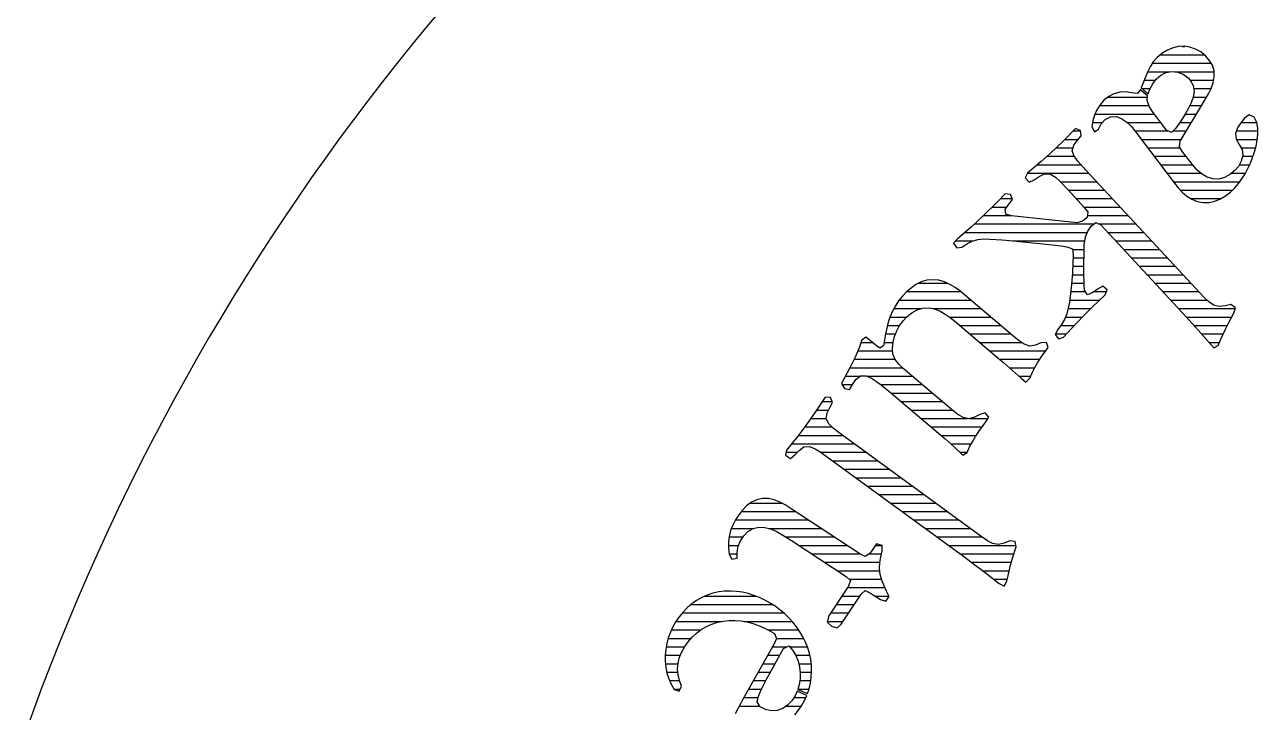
# Model space of a CAD drawing. Extents: x 0 to 93.7, y 0 to 54.9.
# Drawn here: x 36.22 to 50.83, y 36.03 to 44.16 of the extents above; entities that cross this region are included whole.
import ezdxf

# ---------------------------------------------------------------- set-up
doc = ezdxf.new("R2010")
doc.units = 0
doc.layers.add('20', color=53, linetype='CONTINUOUS')
doc.layers.add('21', color=4, linetype='CONTINUOUS')

msp = doc.modelspace()

# ---------------------------------------------------------------- linework, layer by layer
at = {"layer": '20'}
msp.add_arc((62.0718, 26.5935), 27.4295, 10.0802, 160.47, dxfattribs=at)
at = {"layer": '21'}
for p, q in [((49.7361, 43.8513), (49.6763, 43.8139)), ((49.8006, 43.8799), (49.7361, 43.8513)), ((49.8688, 43.8973), (49.8006, 43.8799)), ((49.9392, 43.9013), (49.8688, 43.8973)), ((49.9167, 43.9), (49.9478, 43.9)), ((50.0089, 43.8911), (49.9392, 43.9013)), ((50.0757, 43.8686), (50.0089, 43.8911)), ((50.1374, 43.8345), (50.0757, 43.8686)), ((50.1921, 43.7901), (50.1374, 43.8345)), ((49.5753, 43.7163), (49.5378, 43.6566)), ((49.5651, 43.7), (50.2604, 43.7)), ((49.6217, 43.7694), (49.5753, 43.7163)), ((49.6763, 43.8139), (49.6217, 43.7694)), ((49.6592, 43.8), (50.1798, 43.8)), ((50.2383, 43.7369), (50.1921, 43.7901)), ((50.2745, 43.6765), (50.2383, 43.7369)), ((49.507, 43.5932), (49.4794, 43.5282)), ((49.5378, 43.6566), (49.507, 43.5932)), ((49.5103, 43.6), (49.7726, 43.6)), ((49.6101, 43.5136), (49.6637, 43.5593)), ((49.6637, 43.5593), (49.7265, 43.591)), ((49.7265, 43.591), (49.7955, 43.6045)), ((49.7955, 43.6045), (49.8654, 43.5968)), ((49.8361, 43.6), (50.2952, 43.6)), ((49.8654, 43.5968), (49.9305, 43.57)), ((49.9305, 43.57), (49.987, 43.5281)), ((50.295, 43.6092), (50.2745, 43.6765)), ((50.2824, 43.4698), (50.2964, 43.5388)), ((50.2964, 43.5388), (50.295, 43.6092)), ((49.4794, 43.5282), (49.4328, 43.4083)), ((49.4328, 43.4083), (49.514, 43.3407)), ((49.4428, 43.4), (49.5377, 43.4)), ((49.4684, 43.5), (49.6001, 43.5)), ((49.514, 43.3407), (49.5349, 43.3948)), ((49.5349, 43.3948), (49.5684, 43.4568)), ((49.5684, 43.4568), (49.6101, 43.5136)), ((49.987, 43.5281), (50.0121, 43.4992)), ((50.0114, 43.5), (50.2885, 43.5)), ((50.0121, 43.4992), (50.0459, 43.4376)), ((50.0459, 43.4376), (50.0577, 43.3684)), ((50.0523, 43.4), (50.2566, 43.4)), ((50.228, 43.3398), (50.2583, 43.4035)), ((50.2583, 43.4035), (50.2824, 43.4698)), ((48.992, 43.2627), (48.9449, 43.2104)), ((49.0477, 43.306), (48.992, 43.2627)), ((49.04, 43.3), (49.5065, 43.3)), ((49.1103, 43.3382), (49.0477, 43.306)), ((49.1782, 43.357), (49.1103, 43.3382)), ((49.2485, 43.3608), (49.1782, 43.357)), ((49.318, 43.3492), (49.2485, 43.3608)), ((49.3874, 43.3421), (49.318, 43.3492)), ((49.4208, 43.3867), (49.3874, 43.3421)), ((49.5082, 43.3166), (49.4208, 43.3867)), ((49.5022, 43.2593), (49.5082, 43.3166)), ((49.5247, 43.1929), (49.5022, 43.2593)), ((50.0477, 43.2987), (50.0239, 43.2324)), ((50.0577, 43.3684), (50.0477, 43.2987)), ((50.0479, 43.3), (50.206, 43.3)), ((50.1485, 43.2032), (50.1938, 43.2781)), ((50.1938, 43.2781), (50.228, 43.3398)), ((48.907, 43.1509), (48.8783, 43.0865)), ((48.8843, 43.1), (49.5888, 43.1)), ((48.9449, 43.2104), (48.907, 43.1509)), ((48.9383, 43.2), (49.5223, 43.2)), ((49.5634, 43.134), (49.5247, 43.1929)), ((49.7326, 42.9081), (49.5634, 43.134)), ((49.8922, 42.781), (50.1485, 43.2032)), ((49.958, 43.1077), (49.921, 43.0476)), ((49.9532, 43.1), (50.0859, 43.1)), ((49.9929, 43.169), (49.958, 43.1077)), ((50.0239, 43.2324), (49.9929, 43.169)), ((50.008, 43.2), (50.1466, 43.2)), ((48.8588, 43.0188), (48.8496, 42.9489)), ((48.8563, 43), (48.9712, 43)), ((48.8783, 43.0865), (48.8588, 43.0188)), ((48.9271, 42.9224), (48.9575, 42.9856)), ((48.9575, 42.9856), (49.006, 43.0365)), ((49.006, 43.0365), (49.0684, 43.0683)), ((49.0684, 43.0683), (49.1383, 43.0704)), ((49.1383, 43.0704), (49.204, 43.0452)), ((49.204, 43.0452), (49.2615, 43.0046)), ((49.2615, 43.0046), (49.3125, 42.9558)), ((49.2664, 43), (49.6638, 43)), ((49.3125, 42.9558), (49.3585, 42.9023)), ((49.8823, 42.9886), (49.8404, 42.9318)), ((49.921, 43.0476), (49.8823, 42.9886)), ((49.8898, 43), (50.0252, 43)), ((50.6097, 42.9955), (50.5731, 42.9352)), ((50.6542, 43.0502), (50.6097, 42.9955)), ((50.6134, 43), (50.8007, 43)), ((50.7101, 43.0917), (50.6542, 43.0502)), ((50.7701, 43.0639), (50.7101, 43.0917)), ((50.8006, 43.0007), (50.7701, 43.0639)), ((50.8128, 42.9313), (50.8006, 43.0007)), ((48.6547, 42.9302), (48.5071, 42.7786)), ((48.6253, 42.9), (48.7165, 42.9)), ((48.7159, 42.9063), (48.6547, 42.9302)), ((48.677, 42.7896), (48.7218, 42.8441)), ((48.7218, 42.8441), (48.7159, 42.9063)), ((48.8496, 42.9489), (48.8796, 42.8911)), ((48.8749, 42.9), (48.8931, 42.9)), ((48.8796, 42.8911), (48.9271, 42.9224)), ((49.3585, 42.9023), (49.8249, 42.2819)), ((49.3602, 42.9), (49.7507, 42.9)), ((49.791, 42.882), (49.7326, 42.9081)), ((49.8404, 42.9318), (49.791, 42.882)), ((49.8089, 42.9), (49.9645, 42.9)), ((50.5731, 42.9352), (50.5475, 42.8696)), ((50.5475, 42.8696), (50.5557, 42.8012)), ((50.5593, 42.9), (50.8129, 42.9)), ((50.8056, 42.7906), (50.8132, 42.8608)), ((50.8132, 42.8608), (50.8128, 42.9313)), ((48.5071, 42.7786), (48.3541, 42.6322)), ((48.425, 42.7), (48.6258, 42.7)), ((48.5279, 42.8), (48.6856, 42.8)), ((48.616, 42.666), (48.6353, 42.7327)), ((48.6399, 42.6003), (48.616, 42.666)), ((48.6353, 42.7327), (48.677, 42.7896)), ((49.4354, 42.8), (49.9037, 42.8)), ((49.5106, 42.7), (49.8924, 42.7)), ((49.8844, 42.7129), (49.8922, 42.781)), ((49.9213, 42.6532), (49.8844, 42.7129)), ((50.5557, 42.8012), (50.5924, 42.7411)), ((50.5564, 42.8), (50.8066, 42.8)), ((50.5924, 42.7411), (50.6266, 42.6797)), ((50.6153, 42.7), (50.7862, 42.7)), ((50.6266, 42.6797), (50.634, 42.6101)), ((50.7736, 42.6533), (50.792, 42.7214)), ((50.792, 42.7214), (50.8056, 42.7906)), ((48.2495, 42.5375), (48.0884, 42.4001)), ((48.3541, 42.6322), (48.2495, 42.5375)), ((48.3186, 42.6), (48.6401, 42.6)), ((48.6815, 42.5434), (48.6399, 42.6003)), ((48.7752, 42.4379), (48.6815, 42.5434)), ((49.5857, 42.6), (49.9624, 42.6)), ((50.0508, 42.4858), (49.9213, 42.6532)), ((50.6164, 42.542), (50.5819, 42.4806)), ((50.634, 42.6101), (50.6164, 42.542)), ((50.6314, 42.6), (50.7557, 42.6)), ((50.6953, 42.4569), (50.725, 42.5209)), ((50.725, 42.5209), (50.7512, 42.5864)), ((50.7512, 42.5864), (50.7736, 42.6533)), ((48.0884, 42.4001), (48.0601, 42.3444)), ((48.0884, 42.4), (48.8104, 42.4)), ((48.2055, 42.5), (48.72, 42.5)), ((48.2253, 42.3632), (48.288, 42.3948)), ((48.288, 42.3948), (48.357, 42.3906)), ((48.357, 42.3906), (48.4162, 42.3526)), ((48.832, 42.3768), (48.7752, 42.4379)), ((50.1302, 40.9823), (48.832, 42.3768)), ((49.6609, 42.5), (50.0399, 42.5)), ((49.7361, 42.4), (50.138, 42.4)), ((50.0982, 42.4335), (50.0508, 42.4858)), ((50.1521, 42.3882), (50.0982, 42.4335)), ((50.2131, 42.353), (50.1521, 42.3882)), ((50.4808, 42.3833), (50.4188, 42.3498)), ((50.5358, 42.4273), (50.4808, 42.3833)), ((50.5016, 42.4), (50.6648, 42.4)), ((50.5819, 42.4806), (50.5358, 42.4273)), ((50.5928, 42.5), (50.7153, 42.5)), ((50.6249, 42.3347), (50.6619, 42.3947)), ((50.6619, 42.3947), (50.6953, 42.4569)), ((48.0601, 42.3444), (48.1072, 42.2943)), ((48.1018, 42.3), (48.1194, 42.3)), ((48.1072, 42.2943), (48.1676, 42.3225)), ((48.1676, 42.3225), (48.2253, 42.3632)), ((48.4162, 42.3526), (48.4683, 42.3051)), ((48.4683, 42.3051), (48.5661, 42.2033)), ((48.4731, 42.3), (48.9035, 42.3)), ((49.8113, 42.3), (50.6001, 42.3)), ((49.8249, 42.2819), (49.8689, 42.2267)), ((49.8689, 42.2267), (49.9175, 42.1757)), ((50.2805, 42.3327), (50.2131, 42.353)), ((50.3508, 42.3315), (50.2805, 42.3327)), ((50.4188, 42.3498), (50.3508, 42.3315)), ((50.4871, 42.1749), (50.5381, 42.2236)), ((50.5381, 42.2236), (50.5838, 42.2773)), ((50.5838, 42.2773), (50.6249, 42.3347)), ((47.8239, 42.1557), (47.7257, 42.0542)), ((47.77, 42.1), (47.9035, 42.1)), ((47.8224, 41.9757), (47.9079, 42.0879)), ((47.8857, 42.1483), (47.8239, 42.1557)), ((47.9079, 42.0879), (47.8857, 42.1483)), ((48.5661, 42.2033), (48.7584, 41.9967)), ((48.5692, 42.2), (48.9966, 42.2)), ((48.6623, 42.1), (49.0897, 42.1)), ((49.8943, 42.2), (50.5134, 42.2)), ((49.9175, 42.1757), (49.9715, 42.1303)), ((49.9715, 42.1303), (50.0312, 42.0928)), ((50.0197, 42.1), (50.375, 42.1)), ((50.0312, 42.0928), (50.0964, 42.0661)), ((50.3047, 42.0699), (50.3698, 42.0969)), ((50.3698, 42.0969), (50.4306, 42.1327)), ((50.4306, 42.1327), (50.4871, 42.1749)), ((47.7257, 42.0542), (47.5742, 41.9065)), ((47.6701, 42), (47.8409, 42)), ((47.8308, 41.9167), (47.8224, 41.9757)), ((48.7553, 42), (49.1828, 42)), ((48.7584, 41.9967), (48.8023, 41.9417)), ((48.8023, 41.9417), (48.7921, 41.8783)), ((50.0964, 42.0661), (50.1656, 42.0528)), ((50.1656, 42.0528), (50.236, 42.0544)), ((50.236, 42.0544), (50.3047, 42.0699)), ((47.5742, 41.9065), (47.4184, 41.7631)), ((47.4585, 41.8), (48.8743, 41.8)), ((47.5672, 41.9), (47.8891, 41.9)), ((47.8983, 41.8974), (47.8308, 41.9167)), ((48.5997, 41.8196), (47.8983, 41.8974)), ((48.67, 41.8151), (48.5997, 41.8196)), ((48.7373, 41.8344), (48.67, 41.8151)), ((48.7921, 41.8783), (48.7373, 41.8344)), ((48.7956, 41.9), (49.2759, 41.9)), ((48.8407, 41.7723), (48.8949, 41.817)), ((48.8949, 41.817), (48.9531, 41.7879)), ((48.9289, 41.8), (49.369, 41.8)), ((48.9531, 41.7879), (49.9628, 40.7032)), ((47.4184, 41.7631), (47.2578, 41.6252)), ((47.3449, 41.7), (48.7939, 41.7)), ((48.7556, 41.5502), (48.7746, 41.6494)), ((48.7746, 41.6494), (48.7997, 41.7152)), ((48.7997, 41.7152), (48.8407, 41.7723)), ((49.035, 41.7), (49.4621, 41.7)), ((47.2578, 41.6252), (47.2127, 41.575)), ((47.2127, 41.575), (47.249, 41.5171)), ((47.2351, 41.6), (47.445, 41.6)), ((47.249, 41.5171), (47.311, 41.5269)), ((47.311, 41.5269), (47.3703, 41.5652)), ((47.3703, 41.5652), (47.4335, 41.5964)), ((47.4335, 41.5964), (47.5008, 41.6173)), ((47.5008, 41.6173), (47.5709, 41.6229)), ((47.5709, 41.6229), (47.6415, 41.6202)), ((47.6415, 41.6202), (47.7823, 41.6107)), ((47.7823, 41.6107), (47.9229, 41.5988)), ((47.9086, 41.6), (48.7652, 41.6)), ((47.9229, 41.5988), (48.3443, 41.5583)), ((48.3443, 41.5583), (48.4843, 41.5403)), ((48.4843, 41.5403), (48.5539, 41.5289)), ((48.5539, 41.5289), (48.6182, 41.5047)), ((48.6182, 41.5047), (48.6275, 41.436)), ((48.6188, 41.5), (48.7553, 41.5)), ((48.7537, 41.2276), (48.7556, 41.5502)), ((49.128, 41.6), (49.5552, 41.6)), ((49.2211, 41.5), (49.6483, 41.5)), ((48.6275, 41.436), (48.6175, 41.2245)), ((48.6258, 41.4), (48.7547, 41.4)), ((49.3142, 41.4), (49.7414, 41.4)), ((48.6175, 41.2245), (48.6079, 41.0837)), ((48.6158, 41.2), (48.7542, 41.2)), ((48.621, 41.3), (48.7541, 41.3)), ((48.7562, 41.0865), (48.7537, 41.2276)), ((49.4073, 41.3), (49.8345, 41.3)), ((49.5004, 41.2), (49.9276, 41.2)), ((46.7661, 41.0829), (46.7083, 41.0424)), ((46.829, 41.1146), (46.7661, 41.0829)), ((46.8, 41.1), (47.1353, 41.1)), ((46.8965, 41.1349), (46.829, 41.1146)), ((46.9666, 41.1413), (46.8965, 41.1349)), ((47.0367, 41.1338), (46.9666, 41.1413)), ((47.1044, 41.114), (47.0367, 41.1338)), ((47.1686, 41.0849), (47.1044, 41.114)), ((47.2292, 41.0488), (47.1686, 41.0849)), ((48.6079, 41.0837), (48.6012, 41.0135)), ((48.609, 41.1), (48.7559, 41.1)), ((48.7624, 41.0162), (48.7562, 41.0865)), ((48.9766, 41.0636), (48.9162, 41.031)), ((49.0293, 41.0207), (48.9766, 41.0636)), ((49.5935, 41.1), (50.0207, 41.1)), ((46.6067, 40.9447), (46.5622, 40.89)), ((46.6554, 40.9958), (46.6067, 40.9447)), ((46.7083, 41.0424), (46.6554, 40.9958)), ((46.6602, 41), (47.2957, 41)), ((47.2864, 41.0076), (47.2292, 41.0488)), ((47.341, 40.9628), (47.2864, 41.0076)), ((47.9337, 40.4617), (47.341, 40.9628)), ((48.6012, 41.0135), (48.5826, 40.8736)), ((48.5994, 41), (48.7721, 41)), ((48.7956, 40.9607), (48.7624, 41.0162)), ((48.8589, 40.9898), (48.7956, 40.9607)), ((48.8537, 40.8162), (49.0075, 40.9616)), ((48.9162, 41.031), (48.8589, 40.9898)), ((48.8732, 41), (49.0217, 41)), ((49.0075, 40.9616), (49.0293, 41.0207)), ((49.6866, 41), (50.1138, 41)), ((50.1788, 40.9311), (50.1302, 40.9823)), ((50.2295, 40.882), (50.1788, 40.9311)), ((46.4901, 40.769), (46.4623, 40.7041)), ((46.5233, 40.8312), (46.4901, 40.769)), ((46.5066, 40.8), (46.8259, 40.8)), ((46.5622, 40.89), (46.5233, 40.8312)), ((46.5703, 40.9), (47.4153, 40.9)), ((46.7184, 40.7511), (46.7796, 40.7861)), ((46.7796, 40.7861), (46.847, 40.8064)), ((46.847, 40.8064), (46.9173, 40.8089)), ((46.9173, 40.8089), (46.9863, 40.7948)), ((46.961, 40.8), (47.5336, 40.8)), ((46.9863, 40.7948), (47.0517, 40.7684)), ((47.0517, 40.7684), (47.113, 40.7336)), ((48.5699, 40.8042), (48.5522, 40.7359)), ((48.5689, 40.8), (48.8374, 40.8)), ((48.5826, 40.8736), (48.5699, 40.8042)), ((48.5861, 40.9), (48.9423, 40.9)), ((48.7535, 40.7168), (48.8537, 40.8162)), ((49.7796, 40.9), (50.211, 40.9)), ((49.8727, 40.8), (50.5449, 40.8)), ((50.2866, 40.8408), (50.2295, 40.882)), ((50.3545, 40.8246), (50.2866, 40.8408)), ((50.4245, 40.8329), (50.3545, 40.8246)), ((50.4935, 40.8474), (50.4245, 40.8329)), ((50.5473, 40.8076), (50.4935, 40.8474)), ((50.5274, 40.7439), (50.5473, 40.8076)), ((46.4394, 40.6374), (46.4209, 40.5693)), ((46.4623, 40.7041), (46.4394, 40.6374)), ((46.4609, 40.7), (46.6582, 40.7)), ((46.574, 40.598), (46.6157, 40.6549)), ((46.6157, 40.6549), (46.6641, 40.7062)), ((46.6641, 40.7062), (46.7184, 40.7511)), ((47.113, 40.7336), (47.1711, 40.6935)), ((47.1616, 40.7), (47.6518, 40.7)), ((47.1711, 40.6935), (47.2265, 40.6498)), ((47.2265, 40.6498), (47.7653, 40.1942)), ((48.5262, 40.6704), (48.4893, 40.6104)), ((48.5522, 40.7359), (48.5262, 40.6704)), ((48.5379, 40.7), (48.7374, 40.7)), ((48.6069, 40.5641), (48.7535, 40.7168)), ((49.9628, 40.7032), (50.1044, 40.5459)), ((49.9657, 40.7), (50.5038, 40.7)), ((50.4286, 40.5567), (50.4605, 40.6196)), ((50.4605, 40.6196), (50.5274, 40.7439)), ((46.4062, 40.5003), (46.3843, 40.3609)), ((46.4061, 40.5), (46.5265, 40.5)), ((46.4209, 40.5693), (46.4062, 40.5003)), ((46.4293, 40.6), (46.5755, 40.6)), ((46.4975, 40.4019), (46.5149, 40.4703)), ((46.5149, 40.4703), (46.5406, 40.536)), ((46.5406, 40.536), (46.574, 40.598)), ((47.2853, 40.6), (47.7701, 40.6)), ((47.4036, 40.5), (47.8884, 40.5)), ((48.4474, 40.5536), (48.4122, 40.4948)), ((48.4122, 40.4948), (48.4547, 40.4408)), ((48.4153, 40.5), (48.5487, 40.5)), ((48.4893, 40.6104), (48.4474, 40.5536)), ((48.4817, 40.6), (48.6414, 40.6)), ((48.5121, 40.4596), (48.6069, 40.5641)), ((50.0557, 40.6), (50.4505, 40.6)), ((50.1044, 40.5459), (50.2903, 40.3337)), ((50.1446, 40.5), (50.4027, 40.5)), ((50.37, 40.4283), (50.4286, 40.5567)), ((46.1012, 40.356), (46.0765, 40.2899)), ((46.1206, 40.4238), (46.1012, 40.356)), ((46.1138, 40.4), (46.2496, 40.4)), ((46.172, 40.4604), (46.1206, 40.4238)), ((46.2276, 40.4186), (46.172, 40.4604)), ((46.2815, 40.373), (46.2276, 40.4186)), ((46.3376, 40.3307), (46.2815, 40.373)), ((46.3843, 40.3609), (46.3376, 40.3307)), ((46.3904, 40.4), (46.4973, 40.4)), ((46.4893, 40.3319), (46.4975, 40.4019)), ((46.4949, 40.2618), (46.4893, 40.3319)), ((47.5219, 40.4), (48.014, 40.4)), ((47.9887, 40.4174), (47.9337, 40.4617)), ((48.0468, 40.3774), (47.9887, 40.4174)), ((48.1127, 40.354), (48.0468, 40.3774)), ((48.1816, 40.3662), (48.1127, 40.354)), ((48.2454, 40.3962), (48.1816, 40.3662)), ((48.3101, 40.3975), (48.2454, 40.3962)), ((48.2897, 40.282), (48.3327, 40.3379)), ((48.3327, 40.3379), (48.3101, 40.3975)), ((48.4547, 40.4408), (48.5121, 40.4596)), ((50.2322, 40.4), (50.3589, 40.4)), ((50.2903, 40.3337), (50.3442, 40.3627)), ((50.3442, 40.3627), (50.37, 40.4283)), ((46.0483, 40.2252), (45.9854, 40.0989)), ((46.0357, 40.2), (46.5199, 40.2)), ((46.0765, 40.2899), (46.0483, 40.2252)), ((46.0803, 40.3), (46.4918, 40.3)), ((46.5212, 40.1966), (46.4949, 40.2618)), ((46.5637, 40.1404), (46.5212, 40.1966)), ((47.6401, 40.3), (48.3035, 40.3)), ((47.7584, 40.2), (48.2335, 40.2)), ((47.7653, 40.1942), (47.8038, 40.1615)), ((48.2109, 40.1649), (48.2491, 40.2243)), ((48.2491, 40.2243), (48.2897, 40.282)), ((45.9854, 40.0989), (45.885, 39.9127)), ((45.986, 40.1), (46.6057, 40.1)), ((46.6145, 40.0916), (46.5637, 40.1404)), ((47.2076, 39.5908), (46.6145, 40.0916)), ((47.8038, 40.1615), (47.9107, 40.0693)), ((47.8751, 40.1), (48.1734, 40.1)), ((47.9107, 40.0693), (48.0144, 39.9736)), ((48.1139, 39.977), (48.1429, 40.0414)), ((48.1429, 40.0414), (48.1754, 40.1039)), ((48.1754, 40.1039), (48.2109, 40.1649)), ((45.885, 39.9127), (45.9202, 39.8548)), ((45.8927, 39.9), (46.0144, 39.9)), ((45.9321, 40), (46.1027, 40)), ((45.9806, 39.8415), (46.0159, 39.9026)), ((46.0159, 39.9026), (46.0562, 39.9605)), ((46.0562, 39.9605), (46.1093, 40.0056)), ((46.1093, 40.0056), (46.1785, 40.0054)), ((46.1785, 40.0054), (46.2425, 39.9761)), ((46.1902, 40), (46.723, 40)), ((46.2425, 39.9761), (46.3015, 39.9375)), ((46.3015, 39.9375), (46.358, 39.8951)), ((46.3514, 39.9), (46.8414, 39.9)), ((46.358, 39.8951), (46.4673, 39.8059)), ((47.9858, 40), (48.1242, 40)), ((48.0144, 39.9736), (48.0679, 39.9309)), ((48.0679, 39.9309), (48.1139, 39.977)), ((45.692, 39.7523), (45.5756, 39.5755)), ((45.7556, 39.7478), (45.692, 39.7523)), ((45.7805, 39.6907), (45.7556, 39.7478)), ((45.9202, 39.8548), (45.9806, 39.8415)), ((46.4673, 39.8059), (47.1137, 39.2589)), ((46.4743, 39.8), (46.9599, 39.8)), ((45.5917, 39.6), (45.7326, 39.6)), ((45.6575, 39.7), (45.7764, 39.7)), ((45.7155, 39.5655), (45.7467, 39.6287)), ((45.7467, 39.6287), (45.7805, 39.6907)), ((46.5924, 39.7), (47.0783, 39.7)), ((46.7106, 39.6), (47.1967, 39.6)), ((45.5756, 39.5755), (45.4531, 39.4029)), ((45.522, 39.5), (45.7056, 39.5)), ((45.7051, 39.4966), (45.7155, 39.5655)), ((45.7375, 39.4349), (45.7051, 39.4966)), ((46.8288, 39.5), (47.3738, 39.5)), ((47.2639, 39.5483), (47.2076, 39.5908)), ((47.3242, 39.5118), (47.2639, 39.5483)), ((47.3921, 39.4956), (47.3242, 39.5118)), ((47.4594, 39.5154), (47.3921, 39.4956)), ((47.407, 39.5), (47.6183, 39.5)), ((47.5219, 39.548), (47.4594, 39.5154)), ((47.5104, 39.3445), (47.5924, 39.4594)), ((47.5867, 39.5687), (47.5219, 39.548)), ((47.6294, 39.5175), (47.5867, 39.5687)), ((47.5924, 39.4594), (47.6294, 39.5175)), ((45.4531, 39.4029), (45.3681, 39.2902)), ((45.3754, 39.3), (45.9012, 39.3)), ((45.4509, 39.4), (45.7738, 39.4)), ((45.7883, 39.3861), (45.7375, 39.4349)), ((45.8435, 39.3421), (45.7883, 39.3861)), ((47.496, 38.135), (45.8435, 39.3421)), ((46.947, 39.4), (47.55, 39.4)), ((47.0651, 39.3), (47.4815, 39.3)), ((47.472, 39.2853), (47.5104, 39.3445)), ((45.3681, 39.2902), (45.2359, 39.1249)), ((45.2959, 39.2), (46.0381, 39.2)), ((45.3834, 39.1213), (45.4398, 39.1631)), ((45.4398, 39.1631), (45.5087, 39.1691)), ((45.5087, 39.1691), (45.5736, 39.1418)), ((47.1137, 39.2589), (47.2193, 39.1653)), ((47.1801, 39.2), (47.422, 39.2)), ((47.2193, 39.1653), (47.3212, 39.0679)), ((47.3734, 39.0984), (47.4019, 39.1629)), ((47.4019, 39.1629), (47.4355, 39.2249)), ((47.4355, 39.2249), (47.472, 39.2853)), ((45.2359, 39.1249), (45.2242, 39.0645)), ((45.2242, 39.0645), (45.2819, 39.0276)), ((45.2311, 39.1), (45.3628, 39.1)), ((45.2819, 39.0276), (45.3344, 39.0705)), ((45.3344, 39.0705), (45.3834, 39.1213)), ((45.5736, 39.1418), (45.6335, 39.1046)), ((45.6335, 39.1046), (45.7487, 39.0231)), ((45.6401, 39.1), (46.175, 39.1)), ((45.7487, 39.0231), (47.3448, 37.8584)), ((47.2876, 39.1), (47.3741, 39.1)), ((47.3212, 39.0679), (47.3734, 39.0984)), ((45.7803, 39), (46.3119, 39)), ((45.9174, 38.9), (46.4488, 38.9)), ((46.0544, 38.8), (46.5857, 38.8)), ((46.1915, 38.7), (46.7226, 38.7)), ((46.3285, 38.6), (46.8595, 38.6)), ((44.7627, 38.4669), (44.713, 38.4169)), ((44.8192, 38.509), (44.7627, 38.4669)), ((44.8071, 38.5), (45.1778, 38.5)), ((44.8828, 38.5394), (44.8192, 38.509)), ((44.9516, 38.5542), (44.8828, 38.5394)), ((45.022, 38.5527), (44.9516, 38.5542)), ((45.0907, 38.5371), (45.022, 38.5527)), ((45.1563, 38.5113), (45.0907, 38.5371)), ((45.2188, 38.4785), (45.1563, 38.5113)), ((45.2786, 38.441), (45.2188, 38.4785)), ((46.1037, 37.8978), (45.2786, 38.441)), ((46.4656, 38.5), (46.9964, 38.5)), ((44.6305, 38.3026), (44.5982, 38.24)), ((44.6291, 38.3), (45.4928, 38.3)), ((44.6692, 38.3616), (44.6305, 38.3026)), ((44.713, 38.4169), (44.6692, 38.3616)), ((44.6997, 38.4), (45.3409, 38.4)), ((46.6026, 38.4), (47.1332, 38.4)), ((46.7396, 38.3), (47.2701, 38.3)), ((44.5732, 38.174), (44.5562, 38.1056)), ((44.5982, 38.24), (44.5732, 38.174)), ((44.5831, 38.2), (44.8429, 38.2)), ((44.7298, 38.113), (44.7794, 38.163)), ((44.7794, 38.163), (44.8397, 38.1992)), ((44.8397, 38.1992), (44.908, 38.2156)), ((44.908, 38.2156), (44.9783, 38.2119)), ((44.9783, 38.2119), (45.0463, 38.1936)), ((45.0226, 38.2), (45.6447, 38.2)), ((45.0463, 38.1936), (45.1113, 38.166)), ((45.1113, 38.166), (45.1735, 38.1328)), ((45.1735, 38.1328), (45.2928, 38.0575)), ((46.8767, 38.2), (47.407, 38.2)), ((47.6116, 38.0541), (47.496, 38.135)), ((44.5473, 38.0356), (44.547, 37.9651)), ((44.5472, 38), (44.6672, 38)), ((44.5562, 38.1056), (44.5473, 38.0356)), ((44.5555, 38.1), (44.7209, 38.1)), ((44.6522, 37.9203), (44.663, 37.9898)), ((44.663, 37.9898), (44.69, 38.0549)), ((44.69, 38.0549), (44.7298, 38.113)), ((45.2254, 38.1), (45.7966, 38.1)), ((45.2928, 38.0575), (45.9409, 37.6303)), ((45.38, 38), (45.9485, 38)), ((46.3008, 38.0192), (46.2216, 37.9032)), ((46.2877, 38), (46.3629, 38)), ((46.3652, 37.9993), (46.3008, 38.0192)), ((46.3666, 37.9348), (46.3652, 37.9993)), ((47.0137, 38.1), (47.546, 38.1)), ((47.1508, 38), (47.9503, 38)), ((47.6736, 38.0206), (47.6116, 38.0541)), ((47.7424, 38.0082), (47.6736, 38.0206)), ((47.8107, 38.025), (47.7424, 38.0082)), ((47.876, 38.0517), (47.8107, 38.025)), ((47.9408, 38.0451), (47.876, 38.0517)), ((47.9537, 37.9835), (47.9408, 38.0451)), ((44.547, 37.9651), (44.5554, 37.8951)), ((44.5548, 37.9), (44.6515, 37.9)), ((44.5554, 37.8951), (44.5868, 37.8368)), ((44.5868, 37.8368), (44.6497, 37.8499)), ((44.6497, 37.8499), (44.6522, 37.9203)), ((45.5317, 37.9), (46.1004, 37.9)), ((46.1665, 37.8664), (46.1037, 37.8978)), ((46.2216, 37.9032), (46.1665, 37.8664)), ((46.2167, 37.9), (46.359, 37.9)), ((46.341, 37.7961), (46.3516, 37.8658)), ((46.3516, 37.8658), (46.3666, 37.9348)), ((47.2878, 37.9), (47.9272, 37.9)), ((47.3448, 37.8584), (47.4171, 37.8054)), ((47.8913, 37.7812), (47.911, 37.8489)), ((47.911, 37.8489), (47.9537, 37.9835)), ((45.6834, 37.8), (46.3416, 37.8)), ((45.8351, 37.7), (46.3393, 37.7)), ((46.3363, 37.7257), (46.341, 37.7961)), ((46.3443, 37.6558), (46.3363, 37.7257)), ((47.4171, 37.8054), (47.5857, 37.6774)), ((47.4242, 37.8), (47.8967, 37.8)), ((47.556, 37.7), (47.8708, 37.7)), ((47.8569, 37.6444), (47.8913, 37.7812)), ((45.9409, 37.6303), (45.9914, 37.5825)), ((45.9914, 37.5825), (45.9682, 37.5182)), ((45.9729, 37.6), (46.3608, 37.6)), ((46.3643, 37.5882), (46.3443, 37.6558)), ((46.3892, 37.5222), (46.3643, 37.5882)), ((47.5857, 37.6774), (47.7526, 37.5472)), ((47.6849, 37.6), (47.848, 37.6)), ((47.7526, 37.5472), (47.8124, 37.5181)), ((47.8124, 37.5181), (47.8431, 37.5751)), ((47.8431, 37.5751), (47.8569, 37.6444)), ((44.297, 37.4122), (44.2327, 37.3832)), ((44.364, 37.4344), (44.297, 37.4122)), ((44.4329, 37.4491), (44.364, 37.4344)), ((44.503, 37.457), (44.4329, 37.4491)), ((44.5736, 37.4587), (44.503, 37.457)), ((44.644, 37.4544), (44.5736, 37.4587)), ((44.7138, 37.4444), (44.644, 37.4544)), ((44.7826, 37.4288), (44.7138, 37.4444)), ((44.85, 37.4081), (44.7826, 37.4288)), ((44.9157, 37.3824), (44.85, 37.4081)), ((45.9682, 37.5182), (45.7353, 37.1646)), ((45.8837, 37.0678), (46.1167, 37.4213)), ((45.9562, 37.5), (46.399, 37.5)), ((46.1167, 37.4213), (46.1663, 37.4675)), ((46.1663, 37.4675), (46.2285, 37.4356)), ((46.2285, 37.4356), (46.3464, 37.358)), ((46.4177, 37.4577), (46.3892, 37.5222)), ((46.4498, 37.3951), (46.4177, 37.4577)), ((44.0607, 37.261), (44.0115, 37.2105)), ((44.1142, 37.307), (44.0607, 37.261)), ((44.106, 37.3), (45.0684, 37.3)), ((44.1716, 37.3479), (44.1142, 37.307)), ((44.2327, 37.3832), (44.1716, 37.3479)), ((44.27, 37.4), (44.8707, 37.4)), ((44.9795, 37.3522), (44.9157, 37.3824)), ((45.041, 37.3176), (44.9795, 37.3522)), ((45.1003, 37.2794), (45.041, 37.3176)), ((45.1572, 37.2377), (45.1003, 37.2794)), ((45.8245, 37.3), (46.0368, 37.3)), ((45.8903, 37.4), (46.1027, 37.4)), ((46.2826, 37.4), (46.4473, 37.4)), ((46.3464, 37.358), (46.4085, 37.3399)), ((46.4085, 37.3399), (46.4498, 37.3951)), ((43.9667, 37.1559), (43.9264, 37.098)), ((44.0115, 37.2105), (43.9667, 37.1559)), ((44.0029, 37.2), (45.2022, 37.2)), ((44.488, 37.1052), (44.5582, 37.1121)), ((44.5582, 37.1121), (44.6288, 37.1123)), ((44.6288, 37.1123), (44.699, 37.1061)), ((45.2113, 37.1924), (45.1572, 37.2377)), ((45.2624, 37.1437), (45.2113, 37.1924)), ((45.3101, 37.0918), (45.2624, 37.1437)), ((45.7353, 37.1646), (45.7174, 37.0898)), ((45.7587, 37.2), (45.9709, 37.2)), ((43.8607, 36.9733), (43.8365, 36.9071)), ((43.8908, 37.0371), (43.8607, 36.9733)), ((43.8733, 37), (44.2201, 37)), ((43.9264, 37.098), (43.8908, 37.0371)), ((43.9278, 37.1), (44.4627, 37.1)), ((44.119, 36.9142), (44.1703, 36.9625)), ((44.1703, 36.9625), (44.2266, 37.005)), ((44.2266, 37.005), (44.2874, 37.0408)), ((44.2874, 37.0408), (44.3517, 37.0696)), ((44.3517, 37.0696), (44.4189, 37.0911)), ((44.4189, 37.0911), (44.488, 37.1052)), ((44.699, 37.1061), (44.7685, 37.0939)), ((44.7337, 37.1), (45.3025, 37.1)), ((44.7685, 37.0939), (44.8368, 37.0763)), ((44.8368, 37.0763), (44.9036, 37.0535)), ((44.9036, 37.0535), (44.9686, 37.0261)), ((44.9686, 37.0261), (45.0316, 36.9944)), ((45.0205, 37), (45.3794, 37)), ((45.0316, 36.9944), (45.0922, 36.9583)), ((45.3541, 37.0366), (45.3101, 37.0918)), ((45.3942, 36.9786), (45.3541, 37.0366)), ((45.4299, 36.9177), (45.3942, 36.9786)), ((45.7174, 37.0898), (45.7689, 37.0424)), ((45.7198, 37.1), (45.9049, 37.1)), ((45.7689, 37.0424), (45.8357, 37.0228)), ((45.8357, 37.0228), (45.8837, 37.0678)), ((43.818, 36.839), (43.8054, 36.7696)), ((43.8365, 36.9071), (43.818, 36.839)), ((43.8346, 36.9), (44.1067, 36.9)), ((44.0322, 36.8032), (44.0729, 36.8608)), ((44.0729, 36.8608), (44.119, 36.9142)), ((45.0875, 36.8352), (44.7084, 36.1579)), ((45.1177, 36.8988), (45.0875, 36.8352)), ((45.0922, 36.9583), (45.1177, 36.8988)), ((45.1172, 36.9), (45.4385, 36.9)), ((45.4608, 36.8543), (45.4299, 36.9177)), ((45.4867, 36.7887), (45.4608, 36.8543)), ((43.8054, 36.7696), (43.799, 36.6993)), ((43.799, 36.6993), (43.7991, 36.6288)), ((43.7991, 36.7), (43.9787, 36.7)), ((43.811, 36.8), (44.0303, 36.8)), ((43.9517, 36.6091), (43.9689, 36.6774)), ((43.9689, 36.6774), (43.9968, 36.7421)), ((43.9968, 36.7421), (44.0322, 36.8032)), ((44.9954, 36.4084), (45.2006, 36.7788)), ((45.0119, 36.7), (45.1569, 36.7)), ((45.0678, 36.8), (45.2433, 36.8)), ((45.2006, 36.7788), (45.263, 36.8098)), ((45.263, 36.8098), (45.3109, 36.7584)), ((45.2721, 36.8), (45.4822, 36.8)), ((45.3109, 36.7584), (45.3461, 36.6973)), ((45.3445, 36.7), (45.5116, 36.7)), ((45.3461, 36.6973), (45.3714, 36.6315)), ((45.5071, 36.7211), (45.4867, 36.7887)), ((45.5217, 36.6521), (45.5071, 36.7211)), ((43.7991, 36.6288), (43.8061, 36.5586)), ((43.802, 36.6), (43.951, 36.6)), ((43.8061, 36.5586), (43.8202, 36.4895)), ((43.947, 36.5387), (43.9517, 36.6091)), ((43.954, 36.4686), (43.947, 36.5387)), ((44.9559, 36.6), (45.1015, 36.6)), ((45.3714, 36.6315), (45.3881, 36.563)), ((45.3791, 36.6), (45.5281, 36.6)), ((45.3881, 36.563), (45.3963, 36.4929)), ((45.5303, 36.5821), (45.5217, 36.6521)), ((45.5326, 36.5116), (45.5303, 36.5821)), ((43.818, 36.5), (43.9509, 36.5)), ((43.8202, 36.4895), (43.8415, 36.4223)), ((43.8415, 36.4223), (43.87, 36.3577)), ((43.8513, 36.4), (43.9704, 36.4)), ((43.9704, 36.4), (43.954, 36.4686)), ((43.9935, 36.3334), (43.9704, 36.4)), ((44.8439, 36.4), (44.9912, 36.4)), ((44.8999, 36.5), (45.0461, 36.5)), ((44.9326, 36.2821), (44.9954, 36.4084)), ((45.3958, 36.4224), (45.386, 36.3526)), ((45.3927, 36.4), (45.5225, 36.4)), ((45.3955, 36.5), (45.532, 36.5)), ((45.3963, 36.4929), (45.3958, 36.4224)), ((45.5182, 36.3714), (45.5286, 36.4412)), ((45.5286, 36.4412), (45.5326, 36.5116)), ((43.87, 36.3577), (43.9053, 36.2967)), ((43.9034, 36.3), (43.9767, 36.3)), ((43.9053, 36.2967), (43.9652, 36.2773)), ((43.9652, 36.2773), (43.9935, 36.3334)), ((44.7879, 36.3), (44.9415, 36.3)), ((44.9056, 36.2169), (44.9326, 36.2821)), ((45.3607, 36.2737), (45.3356, 36.2214)), ((45.474, 36.2246), (45.3607, 36.2737)), ((45.386, 36.3526), (45.3696, 36.297)), ((45.3696, 36.297), (45.483, 36.2479)), ((45.3705, 36.3), (45.5007, 36.3)), ((45.483, 36.2479), (45.5016, 36.3029)), ((45.5016, 36.3029), (45.5182, 36.3714)), ((44.6947, 36.1334), (44.6284, 36.0089)), ((44.6769, 36.1), (44.9178, 36.1)), ((44.7084, 36.1579), (44.6947, 36.1334)), ((44.732, 36.2), (44.9016, 36.2)), ((44.8894, 36.1485), (44.9056, 36.2169)), ((44.9232, 36.0906), (44.8894, 36.1485)), ((44.9856, 36.0579), (44.9232, 36.0906)), ((45.2482, 36.1114), (45.1905, 36.0711)), ((45.2319, 36.1), (45.4112, 36.1)), ((45.2963, 36.1629), (45.2482, 36.1114)), ((45.3356, 36.2214), (45.2963, 36.1629)), ((45.3212, 36.2), (45.4633, 36.2)), ((45.3786, 36.0504), (45.4174, 36.1093)), ((45.4174, 36.1093), (45.4508, 36.1714)), ((45.4508, 36.1714), (45.474, 36.2246)), ((45.0542, 36.0427), (44.9856, 36.0579)), ((45.1244, 36.047), (45.0542, 36.0427)), ((45.1905, 36.0711), (45.1244, 36.047)), ((45.3343, 35.9955), (45.3786, 36.0504))]:
    msp.add_line(p, q, dxfattribs=at)

doc.saveas('drawing.dxf')
